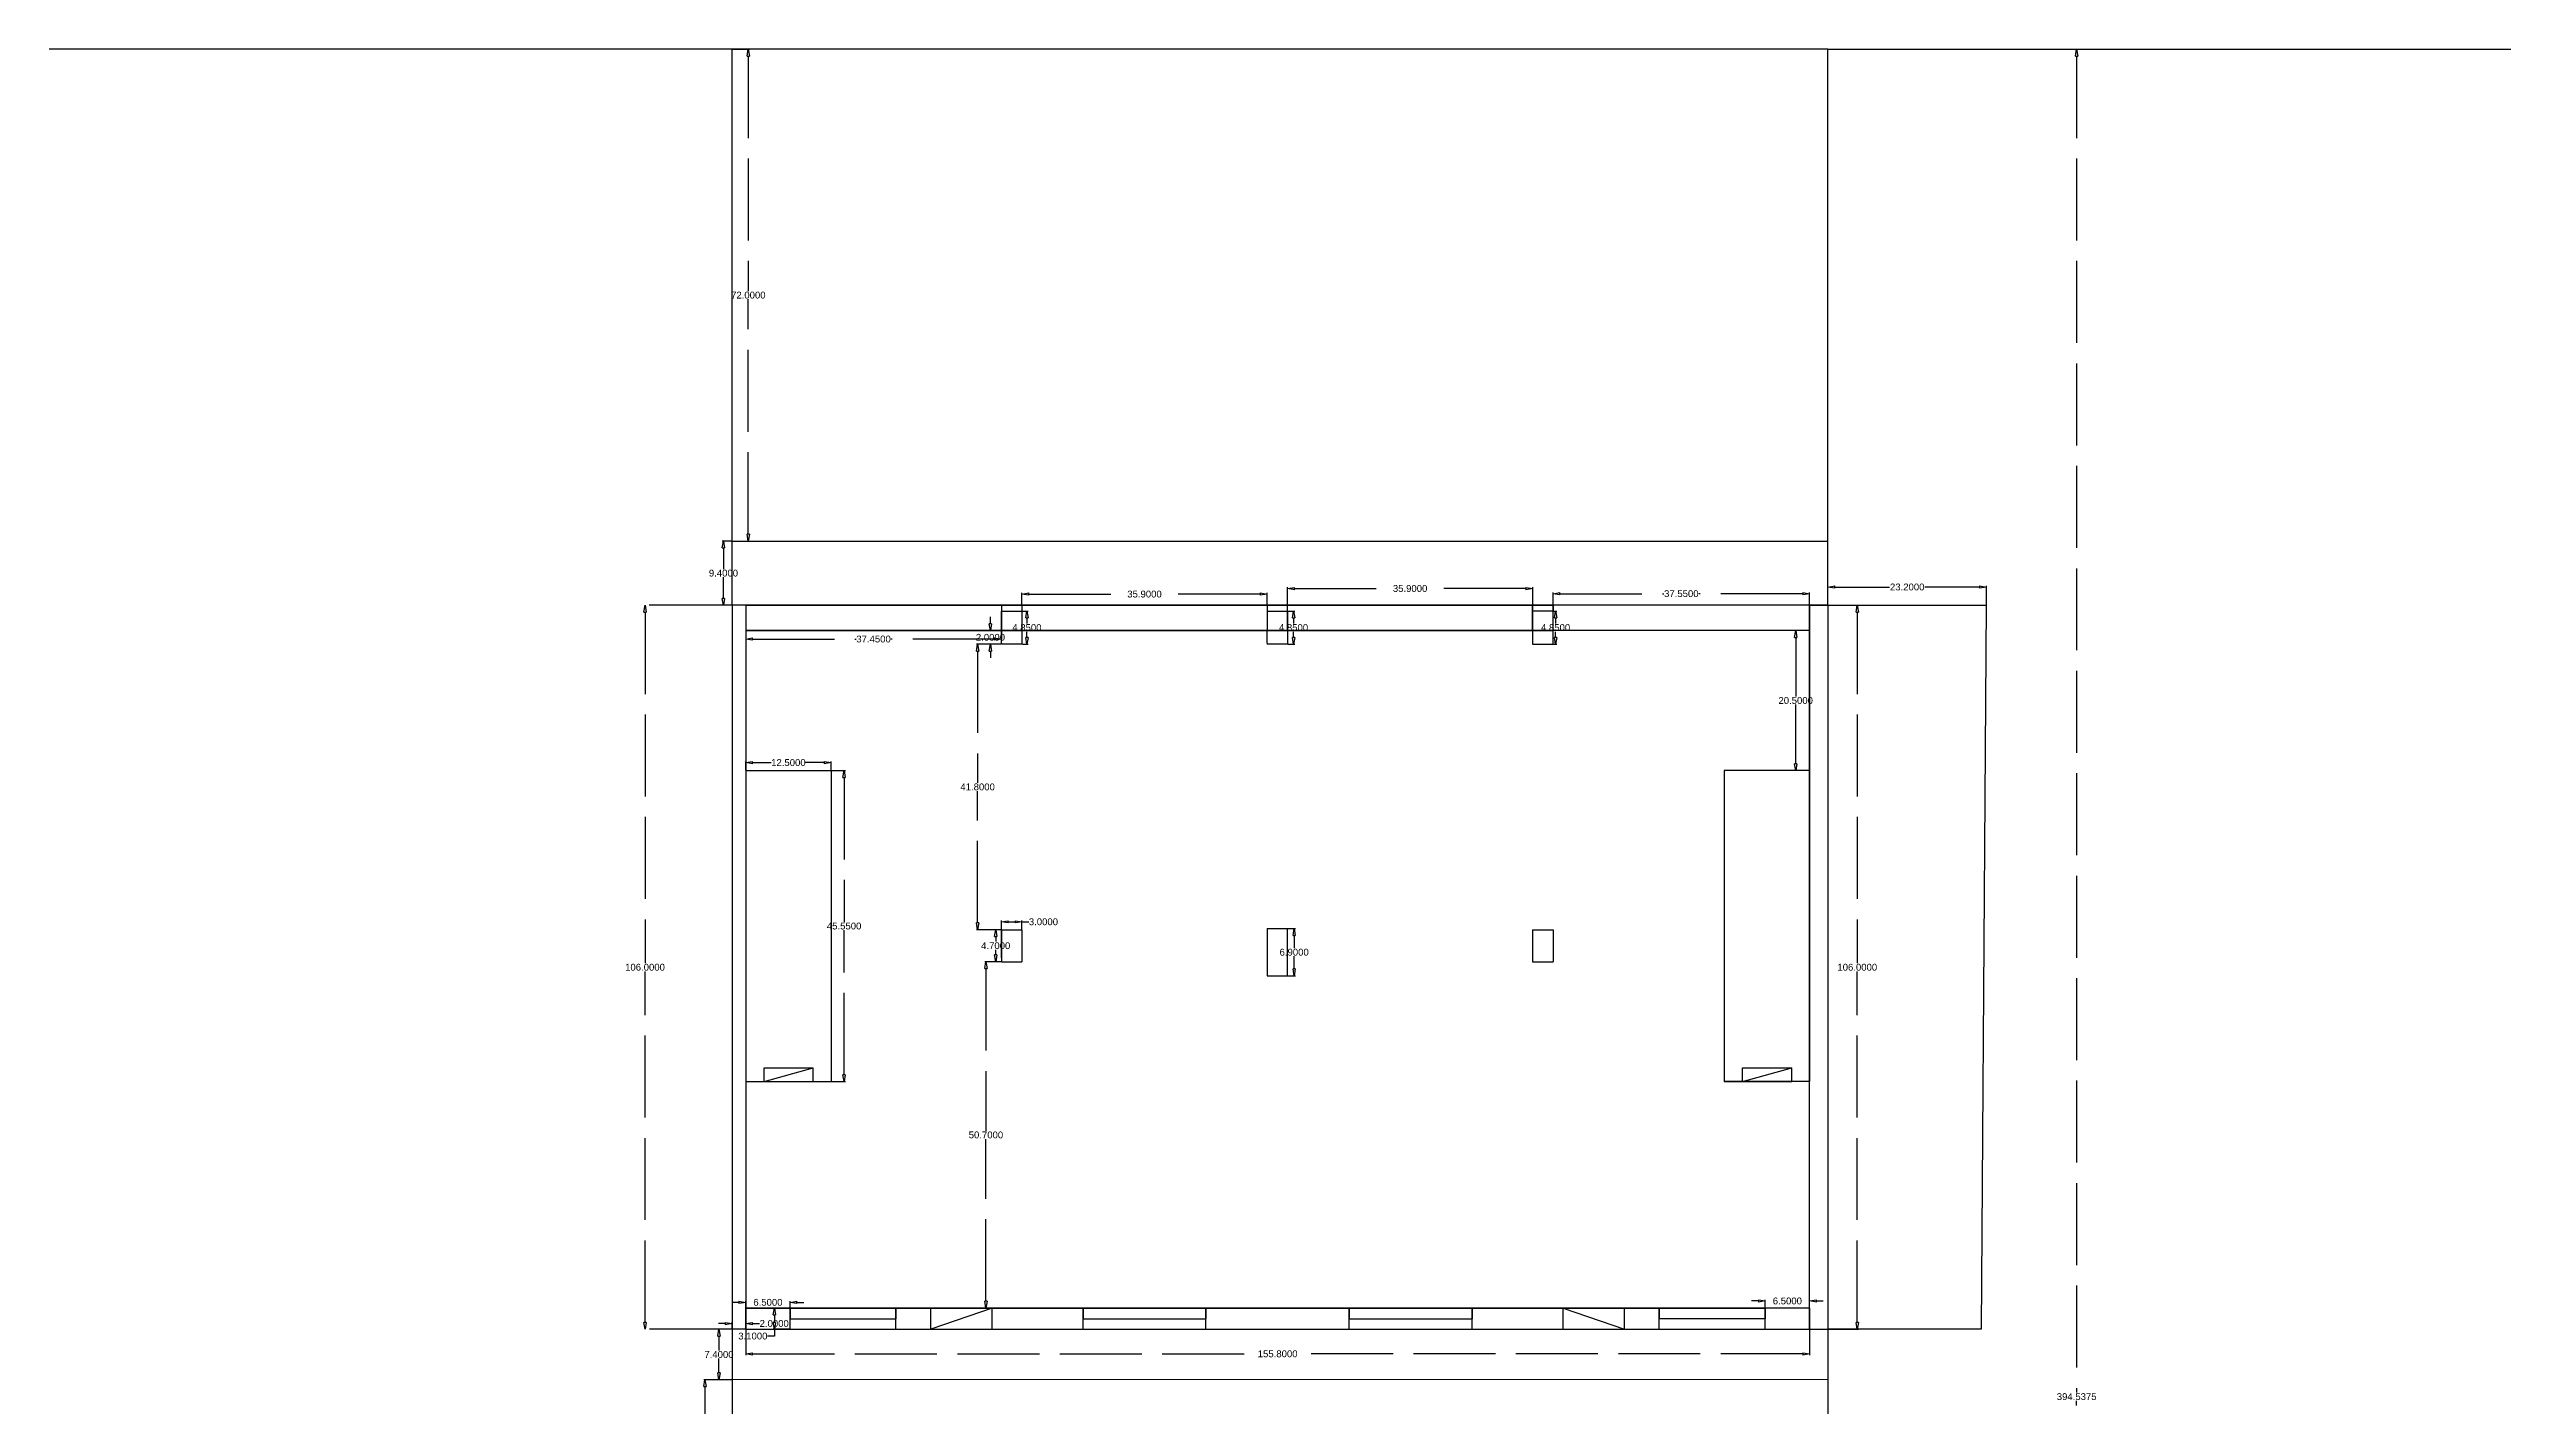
# Model space of a CAD drawing. Header units: inches. Extents: x -92 to 634, y 115 to 566.
# Drawn here: x 274 to 634.5, y 367.2 to 566 of the extents above; entities that cross this region are included whole.
import ezdxf

# ---------------------------------------------------------------- set-up
doc = ezdxf.new("R2010")
doc.units = ezdxf.units.IN
doc.header["$MEASUREMENT"] = 0
doc.linetypes.add('ACAD_ISO02W100', pattern=[15, 12, -3])
doc.linetypes.add('ACAD_ISO10W100', pattern=[18, 12, -3, 0, -3])
doc.styles.get("Standard").update_dxf_attribs({"font": 'Arial.ttf'})
doc.dimstyles.get("Standard").update_dxf_attribs({"dimtxt": 1, "dimasz": 1, "dimexe": 0.18, "dimexo": 0.0625, "dimgap": 0.09, "dimtad": 0, "dimtih": 1, "dimtoh": 1, "dimdec": 4, "dimzin": 0, "dimdsep": 46, "dimtxsty": 'Standard', "dimblk": 'CLOSEDBLANK', "dimblk1": 'CLOSEDBLANK', "dimblk2": 'CLOSEDBLANK', "dimcen": 0, "dimclrd": 4, "dimclre": 2, "dimadec": 0, "dimazin": 0, "dimtfac": 1, "dimtdec": 4, "dimtofl": 0, "dimtmove": 0, "dimatfit": 3, "dimldrblk": 'CLOSEDBLANK', "dimfxl": 1, "dimtolj": 1, "dimtzin": 0, "dimlwd": -3, "dimlwe": -3, "dimarcsym": 0})

# ---------------------------------------------------------------- blocks, each defined once
blk = doc.blocks.new('_ClosedBlank')
at = {"color": 0, "linetype": 'ByBlock', "lineweight": -2}
for p, q in [((-1, 0.17), (0, 0)), ((-1, 0.17), (-1, -0.17)), ((0, 0), (-1, -0.17))]:
    blk.add_line(p, q, dxfattribs=at)
blk = doc.blocks.new('*D141')
at = {"color": 2, "linetype": 'ACAD_ISO10W100', "lineweight": -3, "transparency": 16777216}
for p, q in [((375.98, 480.81), (375.98, 479.44)), ((413.43, 480.81), (413.43, 479.44))]:
    blk.add_line(p, q, dxfattribs=at)
at = {"color": 4, "linetype": 'ACAD_ISO02W100', "lineweight": -3, "transparency": 16777216}
for p, q in [((376.98, 479.62), (392.16, 479.62)), ((412.43, 479.62), (397.25, 479.62))]:
    blk.add_line(p, q, dxfattribs=at)
at = {"layer": 'Defpoints', "color": 0, "transparency": 16777216}
for p in [(375.98, 480.87), (413.43, 480.87), (413.43, 479.62)]:
    blk.add_point(p, dxfattribs=at)
at = {"color": 4, "lineweight": -3, "transparency": 16777216, "rotation": 180}
blk.add_blockref('_ClosedBlank', (375.98, 479.62), dxfattribs=at)
at = {"color": 4, "lineweight": -3, "transparency": 16777216}
blk.add_blockref('_ClosedBlank', (413.43, 479.62), dxfattribs=at)
at = {"color": 0, "transparency": 16777216, "insert": (394.7, 479.62), "char_height": 1, "attachment_point": 5}
blk.add_mtext('\\A1;37.4500', dxfattribs=at)
blk = doc.blocks.new('*D142')
at = {"color": 2, "linetype": 'ACAD_ISO10W100', "lineweight": -3, "transparency": 16777216}
for p, q in [((416.43, 484.63), (416.43, 486.38)), ((452.33, 484.63), (452.33, 486.38))]:
    blk.add_line(p, q, dxfattribs=at)
at = {"color": 4, "linetype": 'ACAD_ISO02W100', "lineweight": -3, "transparency": 16777216}
for p, q in [((417.43, 486.2), (431.83, 486.2)), ((451.33, 486.2), (436.92, 486.2))]:
    blk.add_line(p, q, dxfattribs=at)
at = {"layer": 'Defpoints', "color": 0, "transparency": 16777216}
for p in [(416.43, 484.57), (452.33, 486.2), (452.33, 484.57)]:
    blk.add_point(p, dxfattribs=at)
at = {"color": 4, "lineweight": -3, "transparency": 16777216, "rotation": 180}
blk.add_blockref('_ClosedBlank', (416.43, 486.2), dxfattribs=at)
at = {"color": 4, "lineweight": -3, "transparency": 16777216}
blk.add_blockref('_ClosedBlank', (452.33, 486.2), dxfattribs=at)
at = {"color": 0, "transparency": 16777216, "insert": (434.38, 486.2), "char_height": 1, "attachment_point": 5}
blk.add_mtext('\\A1;35.9000', dxfattribs=at)
blk = doc.blocks.new('*D143')
at = {"color": 2, "linetype": 'ACAD_ISO10W100', "lineweight": -3, "transparency": 16777216}
for p, q in [((455.33, 484.63), (455.33, 487.2)), ((491.23, 484.63), (491.23, 487.2))]:
    blk.add_line(p, q, dxfattribs=at)
at = {"color": 4, "linetype": 'ACAD_ISO02W100', "lineweight": -3, "transparency": 16777216}
for p, q in [((456.33, 487.02), (470.73, 487.02)), ((490.23, 487.02), (475.82, 487.02))]:
    blk.add_line(p, q, dxfattribs=at)
at = {"layer": 'Defpoints', "color": 0, "transparency": 16777216}
for p in [(491.23, 487.02), (455.33, 484.57), (491.23, 484.57)]:
    blk.add_point(p, dxfattribs=at)
at = {"color": 4, "lineweight": -3, "transparency": 16777216, "rotation": 180}
blk.add_blockref('_ClosedBlank', (455.33, 487.02), dxfattribs=at)
at = {"color": 4, "lineweight": -3, "transparency": 16777216}
blk.add_blockref('_ClosedBlank', (491.23, 487.02), dxfattribs=at)
at = {"color": 0, "transparency": 16777216, "insert": (473.28, 487.02), "char_height": 1, "attachment_point": 5}
blk.add_mtext('\\A1;35.9000', dxfattribs=at)
blk = doc.blocks.new('*D144')
at = {"color": 2, "linetype": 'ACAD_ISO10W100', "lineweight": -3, "transparency": 16777216}
for p, q in [((494.23, 484.63), (494.23, 486.44)), ((531.78, 484.63), (531.78, 486.44))]:
    blk.add_line(p, q, dxfattribs=at)
at = {"color": 4, "linetype": 'ACAD_ISO02W100', "lineweight": -3, "transparency": 16777216}
for p, q in [((495.23, 486.26), (510.46, 486.26)), ((530.78, 486.26), (515.55, 486.26))]:
    blk.add_line(p, q, dxfattribs=at)
at = {"layer": 'Defpoints', "color": 0, "transparency": 16777216}
for p in [(494.23, 484.57), (531.78, 486.26), (531.78, 484.57)]:
    blk.add_point(p, dxfattribs=at)
at = {"color": 4, "lineweight": -3, "transparency": 16777216, "rotation": 180}
blk.add_blockref('_ClosedBlank', (494.23, 486.26), dxfattribs=at)
at = {"color": 4, "lineweight": -3, "transparency": 16777216}
blk.add_blockref('_ClosedBlank', (531.78, 486.26), dxfattribs=at)
at = {"color": 0, "transparency": 16777216, "insert": (513, 486.26), "char_height": 1, "attachment_point": 5}
blk.add_mtext('\\A1;37.5500', dxfattribs=at)
blk = doc.blocks.new('*D145')
at = {"color": 2, "linetype": 'ACAD_ISO10W100', "lineweight": -3, "transparency": 16777216}
for p, q in [((413.36, 480.87), (411.64, 480.87)), ((413.36, 478.87), (411.64, 478.87))]:
    blk.add_line(p, q, dxfattribs=at)
at = {"color": 4, "linetype": 'ACAD_ISO02W100', "lineweight": -3, "transparency": 16777216}
for p, q in [((411.82, 481.87), (411.82, 482.87)), ((411.82, 477.87), (411.82, 476.87))]:
    blk.add_line(p, q, dxfattribs=at)
at = {"layer": 'Defpoints', "color": 0, "transparency": 16777216}
for p in [(411.82, 480.87), (413.43, 480.87), (413.43, 478.87)]:
    blk.add_point(p, dxfattribs=at)
at = {"color": 4, "lineweight": -3, "transparency": 16777216}
for p, rotation in [((411.82, 480.87), 270), ((411.82, 478.87), 90)]:
    blk.add_blockref('_ClosedBlank', p, dxfattribs=dict(at, rotation=rotation))
at = {"color": 0, "transparency": 16777216, "insert": (411.82, 479.87), "char_height": 1, "attachment_point": 5}
blk.add_mtext('\\A1;2.0000', dxfattribs=at)
blk = doc.blocks.new('*D146')
at = {"color": 2, "linetype": 'ACAD_ISO10W100', "lineweight": -3, "transparency": 16777216}
for p, q in [((413.36, 478.87), (409.76, 478.87)), ((413.36, 437.07), (409.76, 437.07))]:
    blk.add_line(p, q, dxfattribs=at)
at = {"color": 4, "linetype": 'ACAD_ISO02W100', "lineweight": -3, "transparency": 16777216}
for p, q in [((409.94, 477.87), (409.94, 458.57)), ((409.94, 438.07), (409.94, 457.37))]:
    blk.add_line(p, q, dxfattribs=at)
at = {"layer": 'Defpoints', "color": 0, "transparency": 16777216}
for p in [(413.43, 478.87), (409.94, 437.07), (413.43, 437.07)]:
    blk.add_point(p, dxfattribs=at)
at = {"color": 4, "lineweight": -3, "transparency": 16777216}
for p, rotation in [((409.94, 478.87), 90), ((409.94, 437.07), 270)]:
    blk.add_blockref('_ClosedBlank', p, dxfattribs=dict(at, rotation=rotation))
at = {"color": 0, "transparency": 16777216, "insert": (409.94, 457.97), "char_height": 1, "attachment_point": 5}
blk.add_mtext('\\A1;41.8000', dxfattribs=at)
blk = doc.blocks.new('*D147')
at = {"color": 2, "linetype": 'ACAD_ISO10W100', "lineweight": -3, "transparency": 16777216}
for p, q in [((413.36, 432.37), (410.98, 432.37)), ((413.36, 381.67), (410.98, 381.67))]:
    blk.add_line(p, q, dxfattribs=at)
at = {"color": 4, "linetype": 'ACAD_ISO02W100', "lineweight": -3, "transparency": 16777216}
for p, q in [((411.16, 431.37), (411.16, 407.62)), ((411.16, 382.67), (411.16, 406.42))]:
    blk.add_line(p, q, dxfattribs=at)
at = {"layer": 'Defpoints', "color": 0, "transparency": 16777216}
for p in [(413.43, 432.37), (411.16, 381.67), (413.43, 381.67)]:
    blk.add_point(p, dxfattribs=at)
at = {"color": 4, "lineweight": -3, "transparency": 16777216}
for p, rotation in [((411.16, 432.37), 90), ((411.16, 381.67), 270)]:
    blk.add_blockref('_ClosedBlank', p, dxfattribs=dict(at, rotation=rotation))
at = {"color": 0, "transparency": 16777216, "insert": (411.16, 407.02), "char_height": 1, "attachment_point": 5}
blk.add_mtext('\\A1;50.7000', dxfattribs=at)
blk = doc.blocks.new('*D148')
at = {"color": 2, "linetype": 'ACAD_ISO10W100', "lineweight": -3, "transparency": 16777216}
for p, q in [((416.49, 483.72), (417.34, 483.72)), ((416.49, 478.87), (417.34, 478.87))]:
    blk.add_line(p, q, dxfattribs=at)
at = {"color": 4, "linetype": 'ACAD_ISO02W100', "lineweight": -3, "transparency": 16777216}
for p, q in [((417.16, 482.72), (417.16, 481.89)), ((417.16, 479.87), (417.16, 480.7))]:
    blk.add_line(p, q, dxfattribs=at)
at = {"layer": 'Defpoints', "color": 0, "transparency": 16777216}
for p in [(416.43, 483.72), (416.43, 478.87), (417.16, 478.87)]:
    blk.add_point(p, dxfattribs=at)
at = {"color": 4, "lineweight": -3, "transparency": 16777216}
for p, rotation in [((417.16, 483.72), 90), ((417.16, 478.87), 270)]:
    blk.add_blockref('_ClosedBlank', p, dxfattribs=dict(at, rotation=rotation))
at = {"color": 0, "transparency": 16777216, "insert": (417.16, 481.3), "char_height": 1, "attachment_point": 5}
blk.add_mtext('\\A1;4.8500', dxfattribs=at)
blk = doc.blocks.new('*D149')
at = {"color": 2, "linetype": 'ACAD_ISO10W100', "lineweight": -3, "transparency": 16777216}
for p, q in [((413.43, 437.13), (413.43, 438.4)), ((416.43, 437.13), (416.43, 438.4))]:
    blk.add_line(p, q, dxfattribs=at)
at = {"color": 4, "linetype": 'ACAD_ISO02W100', "lineweight": -3, "transparency": 16777216}
for p, q in [((414.43, 438.22), (415.43, 438.22)), ((416.43, 438.22), (417.43, 438.22))]:
    blk.add_line(p, q, dxfattribs=at)
at = {"layer": 'Defpoints', "color": 0, "transparency": 16777216}
for p in [(413.43, 437.07), (416.43, 438.22), (416.43, 437.07)]:
    blk.add_point(p, dxfattribs=at)
at = {"color": 4, "lineweight": -3, "transparency": 16777216, "rotation": 180}
blk.add_blockref('_ClosedBlank', (413.43, 438.22), dxfattribs=at)
at = {"color": 4, "lineweight": -3, "transparency": 16777216}
blk.add_blockref('_ClosedBlank', (416.43, 438.22), dxfattribs=at)
at = {"color": 0, "transparency": 16777216, "insert": (419.58, 438.22), "char_height": 1, "attachment_point": 5}
blk.add_mtext('\\A1;3.0000', dxfattribs=at)
blk = doc.blocks.new('*D150')
at = {"color": 2, "linetype": 'ACAD_ISO10W100', "lineweight": -3, "transparency": 16777216}
for p, q in [((455.39, 437.22), (456.48, 437.22)), ((455.39, 430.32), (456.48, 430.32))]:
    blk.add_line(p, q, dxfattribs=at)
at = {"color": 4, "linetype": 'ACAD_ISO02W100', "lineweight": -3, "transparency": 16777216}
for p, q in [((456.3, 436.22), (456.3, 434.37)), ((456.3, 431.32), (456.3, 433.17))]:
    blk.add_line(p, q, dxfattribs=at)
at = {"layer": 'Defpoints', "color": 0, "transparency": 16777216}
for p in [(455.33, 437.22), (455.33, 430.32), (456.3, 430.32)]:
    blk.add_point(p, dxfattribs=at)
at = {"color": 4, "lineweight": -3, "transparency": 16777216}
for p, rotation in [((456.3, 437.22), 90), ((456.3, 430.32), 270)]:
    blk.add_blockref('_ClosedBlank', p, dxfattribs=dict(at, rotation=rotation))
at = {"color": 0, "transparency": 16777216, "insert": (456.3, 433.77), "char_height": 1, "attachment_point": 5}
blk.add_mtext('\\A1;6.9000', dxfattribs=at)
blk = doc.blocks.new('*D151')
at = {"color": 2, "linetype": 'ACAD_ISO10W100', "lineweight": -3, "transparency": 16777216}
for p, q in [((455.39, 483.72), (456.39, 483.72)), ((455.39, 478.87), (456.39, 478.87))]:
    blk.add_line(p, q, dxfattribs=at)
at = {"color": 4, "linetype": 'ACAD_ISO02W100', "lineweight": -3, "transparency": 16777216}
for p, q in [((456.21, 482.72), (456.21, 481.89)), ((456.21, 479.87), (456.21, 480.7))]:
    blk.add_line(p, q, dxfattribs=at)
at = {"layer": 'Defpoints', "color": 0, "transparency": 16777216}
for p in [(455.33, 483.72), (455.33, 478.87), (456.21, 478.87)]:
    blk.add_point(p, dxfattribs=at)
at = {"color": 4, "lineweight": -3, "transparency": 16777216}
for p, rotation in [((456.21, 483.72), 90), ((456.21, 478.87), 270)]:
    blk.add_blockref('_ClosedBlank', p, dxfattribs=dict(at, rotation=rotation))
at = {"color": 0, "transparency": 16777216, "insert": (456.21, 481.3), "char_height": 1, "attachment_point": 5}
blk.add_mtext('\\A1;4.8500', dxfattribs=at)
blk = doc.blocks.new('*D152')
at = {"color": 2, "linetype": 'ACAD_ISO10W100', "lineweight": -3, "transparency": 16777216}
for p, q in [((494.29, 483.72), (494.77, 483.72)), ((494.29, 478.87), (494.77, 478.87))]:
    blk.add_line(p, q, dxfattribs=at)
at = {"color": 4, "linetype": 'ACAD_ISO02W100', "lineweight": -3, "transparency": 16777216}
for p, q in [((494.59, 482.72), (494.59, 481.89)), ((494.59, 479.87), (494.59, 480.7))]:
    blk.add_line(p, q, dxfattribs=at)
at = {"layer": 'Defpoints', "color": 0, "transparency": 16777216}
for p in [(494.23, 483.72), (494.23, 478.87), (494.59, 478.87)]:
    blk.add_point(p, dxfattribs=at)
at = {"color": 4, "lineweight": -3, "transparency": 16777216}
for p, rotation in [((494.59, 483.72), 90), ((494.59, 478.87), 270)]:
    blk.add_blockref('_ClosedBlank', p, dxfattribs=dict(at, rotation=rotation))
at = {"color": 0, "transparency": 16777216, "insert": (494.59, 481.3), "char_height": 1, "attachment_point": 5}
blk.add_mtext('\\A1;4.8500', dxfattribs=at)
blk = doc.blocks.new('*D153')
at = {"color": 2, "linetype": 'ACAD_ISO10W100', "lineweight": -3, "transparency": 16777216}
for p, q in [((413.36, 437.07), (412.41, 437.07)), ((413.36, 432.37), (412.41, 432.37))]:
    blk.add_line(p, q, dxfattribs=at)
at = {"color": 4, "linetype": 'ACAD_ISO02W100', "lineweight": -3, "transparency": 16777216}
for p, q in [((412.59, 436.07), (412.59, 435.32)), ((412.59, 433.37), (412.59, 434.12))]:
    blk.add_line(p, q, dxfattribs=at)
at = {"layer": 'Defpoints', "color": 0, "transparency": 16777216}
for p in [(413.43, 437.07), (412.59, 432.37), (413.43, 432.37)]:
    blk.add_point(p, dxfattribs=at)
at = {"color": 4, "lineweight": -3, "transparency": 16777216}
for p, rotation in [((412.59, 437.07), 90), ((412.59, 432.37), 270)]:
    blk.add_blockref('_ClosedBlank', p, dxfattribs=dict(at, rotation=rotation))
at = {"color": 0, "transparency": 16777216, "insert": (412.59, 434.72), "char_height": 1, "attachment_point": 5}
blk.add_mtext('\\A1;4.7000', dxfattribs=at)
blk = doc.blocks.new('*D154')
at = {"color": 2, "linetype": 'ACAD_ISO10W100', "lineweight": -3, "transparency": 16777216}
for p, q in [((531.84, 484.57), (538.95, 484.57)), ((531.84, 378.57), (538.95, 378.57))]:
    blk.add_line(p, q, dxfattribs=at)
at = {"color": 4, "linetype": 'ACAD_ISO02W100', "lineweight": -3, "transparency": 16777216}
for p, q in [((538.77, 483.57), (538.77, 432.17)), ((538.77, 379.57), (538.77, 430.97))]:
    blk.add_line(p, q, dxfattribs=at)
at = {"layer": 'Defpoints', "color": 0, "transparency": 16777216}
for p in [(531.78, 484.57), (531.78, 378.57), (538.77, 378.57)]:
    blk.add_point(p, dxfattribs=at)
at = {"color": 4, "lineweight": -3, "transparency": 16777216}
for p, rotation in [((538.77, 484.57), 90), ((538.77, 378.57), 270)]:
    blk.add_blockref('_ClosedBlank', p, dxfattribs=dict(at, rotation=rotation))
at = {"color": 0, "transparency": 16777216, "insert": (538.77, 431.57), "char_height": 1, "attachment_point": 5}
blk.add_mtext('\\A1;106.0000', dxfattribs=at)
blk = doc.blocks.new('*D155')
at = {"color": 2, "linetype": 'ACAD_ISO10W100', "lineweight": -3, "transparency": 16777216}
for p, q in [((375.98, 460.43), (375.98, 461.71)), ((388.48, 460.43), (388.48, 461.71))]:
    blk.add_line(p, q, dxfattribs=at)
at = {"color": 4, "linetype": 'ACAD_ISO02W100', "lineweight": -3, "transparency": 16777216}
for p, q in [((376.98, 461.53), (379.72, 461.53)), ((387.48, 461.53), (384.73, 461.53))]:
    blk.add_line(p, q, dxfattribs=at)
at = {"layer": 'Defpoints', "color": 0, "transparency": 16777216}
for p in [(388.48, 461.53), (375.98, 460.37), (388.48, 460.37)]:
    blk.add_point(p, dxfattribs=at)
at = {"color": 4, "lineweight": -3, "transparency": 16777216, "rotation": 180}
blk.add_blockref('_ClosedBlank', (375.98, 461.53), dxfattribs=at)
at = {"color": 4, "lineweight": -3, "transparency": 16777216}
blk.add_blockref('_ClosedBlank', (388.48, 461.53), dxfattribs=at)
at = {"color": 0, "transparency": 16777216, "insert": (382.23, 461.53), "char_height": 1, "attachment_point": 5}
blk.add_mtext('\\A1;12.5000', dxfattribs=at)
blk = doc.blocks.new('*D156')
at = {"color": 2, "linetype": 'ACAD_ISO10W100', "lineweight": -3, "transparency": 16777216}
for p, q in [((388.54, 460.37), (390.57, 460.37)), ((388.54, 414.82), (390.57, 414.82))]:
    blk.add_line(p, q, dxfattribs=at)
at = {"color": 4, "linetype": 'ACAD_ISO02W100', "lineweight": -3, "transparency": 16777216}
for p, q in [((390.39, 459.37), (390.39, 438.19)), ((390.39, 415.82), (390.39, 437))]:
    blk.add_line(p, q, dxfattribs=at)
at = {"layer": 'Defpoints', "color": 0, "transparency": 16777216}
for p in [(388.48, 460.37), (390.39, 460.37), (388.48, 414.82)]:
    blk.add_point(p, dxfattribs=at)
at = {"color": 4, "lineweight": -3, "transparency": 16777216}
for p, rotation in [((390.39, 460.37), 90), ((390.39, 414.82), 270)]:
    blk.add_blockref('_ClosedBlank', p, dxfattribs=dict(at, rotation=rotation))
at = {"color": 0, "transparency": 16777216, "insert": (390.39, 437.6), "char_height": 1, "attachment_point": 5}
blk.add_mtext('\\A1;45.5500', dxfattribs=at)
blk = doc.blocks.new('*D157')
at = {"color": 2, "linetype": 'ACAD_ISO10W100', "lineweight": -3, "transparency": 16777216}
for p, q in [((382.41, 381.67), (380, 381.67)), ((382.41, 378.57), (380, 378.57))]:
    blk.add_line(p, q, dxfattribs=at)
at = {"color": 4, "linetype": 'ACAD_ISO02W100', "lineweight": -3, "transparency": 16777216}
for p, q in [((380.18, 380.67), (380.18, 379.57)), ((380.18, 378.57), (380.18, 377.57)), ((380.18, 377.57), (379.18, 377.57))]:
    blk.add_line(p, q, dxfattribs=at)
at = {"layer": 'Defpoints', "color": 0, "transparency": 16777216}
for p in [(380.18, 378.57), (382.48, 381.67), (382.48, 378.57)]:
    blk.add_point(p, dxfattribs=at)
at = {"color": 4, "lineweight": -3, "transparency": 16777216}
for p, rotation in [((380.18, 381.67), 90), ((380.18, 378.57), 270)]:
    blk.add_blockref('_ClosedBlank', p, dxfattribs=dict(at, rotation=rotation))
at = {"color": 0, "transparency": 16777216, "insert": (377.02, 377.57), "char_height": 1, "attachment_point": 5}
blk.add_mtext('\\A1;3.1000', dxfattribs=at)
blk = doc.blocks.new('*D158')
at = {"color": 4, "linetype": 'ACAD_ISO02W100', "lineweight": -3, "transparency": 16777216}
for p, q in [((374.98, 382.51), (373.98, 382.51)), ((383.48, 382.51), (384.48, 382.51))]:
    blk.add_line(p, q, dxfattribs=at)
at = {"color": 2, "linetype": 'ACAD_ISO10W100', "lineweight": -3, "transparency": 16777216}
for p, q in [((375.98, 381.73), (375.98, 382.69)), ((382.48, 381.73), (382.48, 382.69))]:
    blk.add_line(p, q, dxfattribs=at)
at = {"layer": 'Defpoints', "color": 0, "transparency": 16777216}
for p in [(382.48, 382.51), (375.98, 381.67), (382.48, 381.67)]:
    blk.add_point(p, dxfattribs=at)
at = {"color": 4, "lineweight": -3, "transparency": 16777216}
blk.add_blockref('_ClosedBlank', (375.98, 382.51), dxfattribs=at)
at = {"color": 4, "lineweight": -3, "transparency": 16777216, "rotation": 180}
blk.add_blockref('_ClosedBlank', (382.48, 382.51), dxfattribs=at)
at = {"color": 0, "transparency": 16777216, "insert": (379.23, 382.51), "char_height": 1, "attachment_point": 5}
blk.add_mtext('\\A1;6.5000', dxfattribs=at)
blk = doc.blocks.new('*D159')
at = {"color": 4, "linetype": 'ACAD_ISO02W100', "lineweight": -3, "transparency": 16777216}
for p, q in [((524.28, 382.71), (523.28, 382.71)), ((532.78, 382.71), (533.78, 382.71))]:
    blk.add_line(p, q, dxfattribs=at)
at = {"color": 2, "linetype": 'ACAD_ISO10W100', "lineweight": -3, "transparency": 16777216}
for p, q in [((525.28, 381.73), (525.28, 382.89)), ((531.78, 381.73), (531.78, 382.89))]:
    blk.add_line(p, q, dxfattribs=at)
at = {"layer": 'Defpoints', "color": 0, "transparency": 16777216}
for p in [(531.78, 382.71), (525.28, 381.67), (531.78, 381.67)]:
    blk.add_point(p, dxfattribs=at)
at = {"color": 4, "lineweight": -3, "transparency": 16777216}
blk.add_blockref('_ClosedBlank', (525.28, 382.71), dxfattribs=at)
at = {"color": 4, "lineweight": -3, "transparency": 16777216, "rotation": 180}
blk.add_blockref('_ClosedBlank', (531.78, 382.71), dxfattribs=at)
at = {"color": 0, "transparency": 16777216, "insert": (528.53, 382.71), "char_height": 1, "attachment_point": 5}
blk.add_mtext('\\A1;6.5000', dxfattribs=at)
blk = doc.blocks.new('*D160')
at = {"color": 2, "linetype": 'ACAD_ISO10W100', "lineweight": -3, "transparency": 16777216}
for p, q in [((534.48, 484.63), (534.48, 487.42)), ((557.68, 484.63), (557.68, 487.42))]:
    blk.add_line(p, q, dxfattribs=at)
at = {"color": 4, "linetype": 'ACAD_ISO02W100', "lineweight": -3, "transparency": 16777216}
for p, q in [((535.48, 487.24), (543.51, 487.24)), ((556.68, 487.24), (548.64, 487.24))]:
    blk.add_line(p, q, dxfattribs=at)
at = {"layer": 'Defpoints', "color": 0, "transparency": 16777216}
for p in [(557.68, 487.24), (534.48, 484.57), (557.68, 484.57)]:
    blk.add_point(p, dxfattribs=at)
at = {"color": 4, "lineweight": -3, "transparency": 16777216, "rotation": 180}
blk.add_blockref('_ClosedBlank', (534.48, 487.24), dxfattribs=at)
at = {"color": 4, "lineweight": -3, "transparency": 16777216}
blk.add_blockref('_ClosedBlank', (557.68, 487.24), dxfattribs=at)
at = {"color": 0, "transparency": 16777216, "insert": (546.08, 487.24), "char_height": 1, "attachment_point": 5}
blk.add_mtext('\\A1;23.2000', dxfattribs=at)
blk = doc.blocks.new('*D161')
at = {"color": 2, "linetype": 'ACAD_ISO10W100', "lineweight": -3, "transparency": 16777216}
for p, q in [((531.71, 480.87), (529.57, 480.87)), ((531.71, 460.37), (529.57, 460.37))]:
    blk.add_line(p, q, dxfattribs=at)
at = {"color": 4, "linetype": 'ACAD_ISO02W100', "lineweight": -3, "transparency": 16777216}
for p, q in [((529.75, 479.87), (529.75, 471.22)), ((529.75, 461.37), (529.75, 470.02))]:
    blk.add_line(p, q, dxfattribs=at)
at = {"layer": 'Defpoints', "color": 0, "transparency": 16777216}
for p in [(531.78, 480.87), (529.75, 460.37), (531.78, 460.37)]:
    blk.add_point(p, dxfattribs=at)
at = {"color": 4, "lineweight": -3, "transparency": 16777216}
for p, rotation in [((529.75, 480.87), 90), ((529.75, 460.37), 270)]:
    blk.add_blockref('_ClosedBlank', p, dxfattribs=dict(at, rotation=rotation))
at = {"color": 0, "transparency": 16777216, "insert": (529.75, 470.62), "char_height": 1, "attachment_point": 5}
blk.add_mtext('\\A1;20.5000', dxfattribs=at)
blk = doc.blocks.new('*D162')
at = {"color": 2, "linetype": 'ACAD_ISO10W100', "lineweight": -3, "transparency": 16777216}
for p, q in [((374.04, 565.97), (376.54, 565.97)), ((374.04, 493.97), (376.54, 493.97))]:
    blk.add_line(p, q, dxfattribs=at)
at = {"color": 4, "linetype": 'ACAD_ISO02W100', "lineweight": -3, "transparency": 16777216}
for p, q in [((376.36, 564.97), (376.36, 530.57)), ((376.36, 494.97), (376.36, 529.37))]:
    blk.add_line(p, q, dxfattribs=at)
at = {"layer": 'Defpoints', "color": 0, "transparency": 16777216}
for p in [(373.98, 565.97), (373.98, 493.97), (376.36, 493.97)]:
    blk.add_point(p, dxfattribs=at)
at = {"color": 4, "lineweight": -3, "transparency": 16777216}
for p, rotation in [((376.36, 565.97), 90), ((376.36, 493.97), 270)]:
    blk.add_blockref('_ClosedBlank', p, dxfattribs=dict(at, rotation=rotation))
at = {"color": 0, "transparency": 16777216, "insert": (376.36, 529.97), "char_height": 1, "attachment_point": 5}
blk.add_mtext('\\A1;72.0000', dxfattribs=at)
blk = doc.blocks.new('*D163')
at = {"color": 2, "linetype": 'ACAD_ISO10W100', "lineweight": -3, "transparency": 16777216}
for p, q in [((373.91, 493.97), (372.54, 493.97)), ((373.91, 484.57), (372.54, 484.57))]:
    blk.add_line(p, q, dxfattribs=at)
at = {"color": 4, "linetype": 'ACAD_ISO02W100', "lineweight": -3, "transparency": 16777216}
for p, q in [((372.72, 492.97), (372.72, 489.87)), ((372.72, 485.57), (372.72, 488.67))]:
    blk.add_line(p, q, dxfattribs=at)
at = {"layer": 'Defpoints', "color": 0, "transparency": 16777216}
for p in [(373.98, 493.97), (372.72, 484.57), (373.98, 484.57)]:
    blk.add_point(p, dxfattribs=at)
at = {"color": 4, "lineweight": -3, "transparency": 16777216}
for p, rotation in [((372.72, 493.97), 90), ((372.72, 484.57), 270)]:
    blk.add_blockref('_ClosedBlank', p, dxfattribs=dict(at, rotation=rotation))
at = {"color": 0, "transparency": 16777216, "insert": (372.72, 489.27), "char_height": 1, "attachment_point": 5}
blk.add_mtext('\\A1;9.4000', dxfattribs=at)
blk = doc.blocks.new('*D164')
at = {"color": 2, "linetype": 'ACAD_ISO10W100', "lineweight": -3, "transparency": 16777216}
for p, q in [((373.85, 484.57), (361.05, 484.57)), ((373.91, 378.57), (361.05, 378.57))]:
    blk.add_line(p, q, dxfattribs=at)
at = {"color": 4, "linetype": 'ACAD_ISO02W100', "lineweight": -3, "transparency": 16777216}
for p, q in [((361.23, 483.57), (361.23, 432.17)), ((361.23, 379.57), (361.23, 430.97))]:
    blk.add_line(p, q, dxfattribs=at)
at = {"layer": 'Defpoints', "color": 0, "transparency": 16777216}
for p in [(373.91, 484.57), (361.23, 378.57), (373.98, 378.57)]:
    blk.add_point(p, dxfattribs=at)
at = {"color": 4, "lineweight": -3, "transparency": 16777216}
for p, rotation in [((361.23, 484.57), 90), ((361.23, 378.57), 270)]:
    blk.add_blockref('_ClosedBlank', p, dxfattribs=dict(at, rotation=rotation))
at = {"color": 0, "transparency": 16777216, "insert": (361.23, 431.57), "char_height": 1, "attachment_point": 5}
blk.add_mtext('\\A1;106.0000', dxfattribs=at)
blk = doc.blocks.new('*D165')
at = {"color": 2, "linetype": 'ACAD_ISO10W100', "lineweight": -3, "transparency": 16777216}
for p, q in [((375.98, 381.61), (375.98, 374.79)), ((531.78, 381.67), (531.78, 374.79))]:
    blk.add_line(p, q, dxfattribs=at)
at = {"color": 4, "linetype": 'ACAD_ISO02W100', "lineweight": -3, "transparency": 16777216}
for p, q in [((376.98, 374.97), (450.98, 374.97)), ((530.78, 374.97), (456.77, 374.97))]:
    blk.add_line(p, q, dxfattribs=at)
at = {"layer": 'Defpoints', "color": 0, "transparency": 16777216}
for p in [(375.98, 381.67), (531.78, 381.73), (531.78, 374.97)]:
    blk.add_point(p, dxfattribs=at)
at = {"color": 4, "lineweight": -3, "transparency": 16777216, "rotation": 180}
blk.add_blockref('_ClosedBlank', (375.98, 374.97), dxfattribs=at)
at = {"color": 4, "lineweight": -3, "transparency": 16777216}
blk.add_blockref('_ClosedBlank', (531.78, 374.97), dxfattribs=at)
at = {"color": 0, "transparency": 16777216, "insert": (453.88, 374.97), "char_height": 1, "attachment_point": 5}
blk.add_mtext('\\A1;155.8000', dxfattribs=at)
blk = doc.blocks.new('*D166')
at = {"color": 2, "linetype": 'ACAD_ISO10W100', "lineweight": -3, "transparency": 16777216}
for p, q in [((373.91, 378.57), (371.88, 378.57)), ((373.91, 371.17), (371.88, 371.17))]:
    blk.add_line(p, q, dxfattribs=at)
at = {"color": 4, "linetype": 'ACAD_ISO02W100', "lineweight": -3, "transparency": 16777216}
for p, q in [((372.06, 377.57), (372.06, 375.47)), ((372.06, 372.17), (372.06, 374.27))]:
    blk.add_line(p, q, dxfattribs=at)
at = {"layer": 'Defpoints', "color": 0, "transparency": 16777216}
for p in [(373.98, 378.57), (372.06, 371.17), (373.98, 371.17)]:
    blk.add_point(p, dxfattribs=at)
at = {"color": 4, "lineweight": -3, "transparency": 16777216}
for p, rotation in [((372.06, 378.57), 90), ((372.06, 371.17), 270)]:
    blk.add_blockref('_ClosedBlank', p, dxfattribs=dict(at, rotation=rotation))
at = {"color": 0, "transparency": 16777216, "insert": (372.06, 374.87), "char_height": 1, "attachment_point": 5}
blk.add_mtext('\\A1;7.4000', dxfattribs=at)
blk = doc.blocks.new('*D167')
at = {"color": 4, "linetype": 'ACAD_ISO02W100', "lineweight": -3, "transparency": 16777216}
for p, q in [((372.98, 379.41), (371.98, 379.41)), ((376.98, 379.41), (377.98, 379.41))]:
    blk.add_line(p, q, dxfattribs=at)
at = {"color": 2, "linetype": 'ACAD_ISO10W100', "lineweight": -3, "transparency": 16777216}
for p, q in [((373.98, 378.63), (373.98, 379.59)), ((375.98, 378.63), (375.98, 379.59))]:
    blk.add_line(p, q, dxfattribs=at)
at = {"layer": 'Defpoints', "color": 0, "transparency": 16777216}
for p in [(373.98, 378.57), (375.98, 379.41), (375.98, 378.57)]:
    blk.add_point(p, dxfattribs=at)
at = {"color": 4, "lineweight": -3, "transparency": 16777216}
blk.add_blockref('_ClosedBlank', (373.98, 379.41), dxfattribs=at)
at = {"color": 4, "lineweight": -3, "transparency": 16777216, "rotation": 180}
blk.add_blockref('_ClosedBlank', (375.98, 379.41), dxfattribs=at)
at = {"color": 0, "transparency": 16777216, "insert": (380.15, 379.41), "char_height": 1, "attachment_point": 5}
blk.add_mtext('\\A1;2.0000', dxfattribs=at)
blk = doc.blocks.new('*D168')
at = {"color": 2, "linetype": 'ACAD_ISO10W100', "lineweight": -3, "transparency": 16777216}
for p, q in [((373.91, 371.17), (369.82, 371.17)), ((373.91, 357.37), (369.82, 357.37))]:
    blk.add_line(p, q, dxfattribs=at)
at = {"color": 4, "linetype": 'ACAD_ISO02W100', "lineweight": -3, "transparency": 16777216}
for p, q in [((370, 370.17), (370, 364.87)), ((370, 358.37), (370, 363.67))]:
    blk.add_line(p, q, dxfattribs=at)
at = {"layer": 'Defpoints', "color": 0, "transparency": 16777216}
for p in [(373.98, 371.17), (370, 357.37), (373.98, 357.37)]:
    blk.add_point(p, dxfattribs=at)
at = {"color": 4, "lineweight": -3, "transparency": 16777216}
for p, rotation in [((370, 371.17), 90), ((370, 357.37), 270)]:
    blk.add_blockref('_ClosedBlank', p, dxfattribs=dict(at, rotation=rotation))
at = {"color": 0, "transparency": 16777216, "insert": (370, 364.27), "char_height": 1, "attachment_point": 5}
blk.add_mtext('\\A1;13.8000', dxfattribs=at)
blk = doc.blocks.new('*D173')
at = {"color": 2, "linetype": 'ACAD_ISO10W100', "lineweight": -3, "transparency": 16777216}
for p, q in [((534.54, 565.97), (571.08, 565.97)), ((534.54, 171.43), (571.08, 171.43))]:
    blk.add_line(p, q, dxfattribs=at)
at = {"color": 4, "linetype": 'ACAD_ISO02W100', "lineweight": -3, "transparency": 16777216}
for p, q in [((570.9, 564.97), (570.9, 369.3)), ((570.9, 172.43), (570.9, 368.11))]:
    blk.add_line(p, q, dxfattribs=at)
at = {"layer": 'Defpoints', "color": 0, "transparency": 16777216}
for p in [(534.48, 565.97), (534.48, 171.43), (570.9, 171.43)]:
    blk.add_point(p, dxfattribs=at)
at = {"color": 4, "lineweight": -3, "transparency": 16777216}
for p, rotation in [((570.9, 565.97), 90), ((570.9, 171.43), 270)]:
    blk.add_blockref('_ClosedBlank', p, dxfattribs=dict(at, rotation=rotation))
at = {"color": 0, "transparency": 16777216, "insert": (570.9, 368.7), "char_height": 1, "attachment_point": 5}
blk.add_mtext('\\A1;394.5375', dxfattribs=at)

msp = doc.modelspace()

# ---------------------------------------------------------------- linework, layer by layer
for p, q in [((373.97569, 565.97159), (273.97569, 565.97159)), ((373.97569, 493.97159), (373.97569, 565.97159)), ((534.47569, 565.97159), (373.97569, 565.97159)), ((534.47569, 493.97159), (534.47569, 565.97159)), ((534.47569, 565.97159), (634.47569, 565.97159)), ((373.97569, 484.57159), (373.97569, 493.97159)), ((373.97569, 493.97159), (534.47569, 493.97159)), ((534.47569, 484.57159), (534.47569, 493.97159)), ((375.97569, 484.57159), (373.97569, 484.57159)), ((373.97569, 484.57159), (373.97569, 378.57159)), ((531.77569, 484.57159), (375.97569, 484.57159)), ((375.97569, 484.57159), (375.97569, 378.57159)), ((375.97569, 484.57159), (375.97569, 480.87159)), ((375.97569, 484.57159), (413.42569, 484.57159)), ((413.42569, 484.57159), (413.42569, 480.87159)), ((413.42569, 484.57159), (413.42569, 483.72159)), ((413.42569, 484.57159), (452.32569, 484.57159)), ((413.42569, 484.57159), (416.42569, 484.57159)), ((413.42569, 483.72159), (416.42569, 483.72159)), ((413.42569, 479.02159), (413.42569, 483.72159)), ((416.42569, 484.57159), (416.42569, 483.72159)), ((416.42569, 483.72159), (416.42569, 479.02159)), ((452.32569, 484.57159), (452.32569, 480.87159)), ((452.32569, 484.57159), (455.32569, 484.57159)), ((452.32569, 484.57159), (452.32569, 483.72159)), ((452.32569, 483.72159), (455.32569, 483.72159)), ((455.32569, 480.87159), (455.32569, 484.57159)), ((455.32569, 484.57159), (491.22569, 484.57159)), ((455.32569, 483.72159), (455.32569, 479.02159)), ((491.22569, 480.87159), (491.22569, 484.57159)), ((491.22569, 484.57159), (494.22569, 484.57159)), ((491.22569, 484.57159), (491.22569, 483.72159)), ((494.22569, 483.72159), (491.22569, 483.72159)), ((491.22569, 483.72159), (491.22569, 479.02159)), ((494.22569, 480.87159), (494.22569, 484.57159)), ((494.22569, 484.57159), (494.22569, 483.72159)), ((494.22569, 479.02159), (494.22569, 484.57159)), ((531.77569, 484.63409), (534.47569, 484.63409)), ((531.77569, 378.57159), (531.77569, 484.57159)), ((531.77569, 484.57159), (531.77569, 480.87159)), ((534.47569, 484.63409), (534.47569, 378.63409)), ((534.47569, 484.57159), (557.67569, 484.57159)), ((556.97569, 378.63409), (557.67569, 484.57159)), ((531.77569, 480.87159), (375.97569, 480.87159)), ((375.97569, 480.87159), (375.97569, 460.37159)), ((375.97569, 480.87159), (413.42569, 480.87159)), ((375.97569, 480.87159), (413.42569, 480.87159)), ((413.42569, 480.87159), (411.82034, 480.87159)), ((413.42569, 480.87159), (416.42569, 480.87159)), ((413.42569, 479.02159), (413.42569, 480.87159)), ((413.42569, 479.02159), (413.42569, 480.80909)), ((416.42569, 480.87159), (452.32569, 480.87159)), ((452.32569, 480.87159), (455.32569, 480.87159)), ((452.32569, 479.02159), (452.32569, 480.87159)), ((455.32569, 480.87159), (491.22569, 480.87159)), ((491.22569, 480.87159), (494.22569, 480.87159)), ((531.77569, 480.87159), (531.77569, 460.37159)), ((413.42569, 479.02159), (413.42569, 478.87159)), ((416.42569, 478.87159), (413.42569, 478.87159)), ((416.42569, 479.02159), (416.42569, 478.87159)), ((452.32569, 479.02159), (452.32569, 478.87159)), ((455.32569, 478.87159), (452.32569, 478.87159)), ((455.32569, 479.02159), (455.32569, 478.87159)), ((491.22569, 479.02159), (491.22569, 478.87159)), ((491.22569, 478.87159), (494.22569, 478.87159)), ((494.22569, 478.87159), (494.22569, 479.02159)), ((375.97569, 460.37159), (388.47569, 460.37159)), ((375.97569, 460.37159), (375.97569, 414.82159)), ((388.47569, 460.37159), (388.47569, 414.82159)), ((531.77569, 460.37159), (519.27569, 460.37159)), ((519.27569, 460.37159), (519.27569, 414.82159)), ((531.77569, 460.37159), (531.77569, 414.82159)), ((413.42569, 432.94265), (413.42569, 437.64265)), ((413.42569, 437.07159), (416.42569, 437.07159)), ((413.42569, 437.07159), (413.42569, 432.37159)), ((416.42569, 437.07159), (416.42569, 432.37159)), ((452.32569, 437.22159), (455.32569, 437.22159)), ((452.32569, 437.22159), (452.32569, 430.32159)), ((455.32569, 430.32159), (455.32569, 437.22159)), ((491.22569, 437.07159), (494.22569, 437.07159)), ((491.22569, 437.07159), (491.22569, 432.37159)), ((494.22569, 437.07159), (494.22569, 432.37159)), ((413.42569, 432.37159), (416.42569, 432.37159)), ((452.32569, 430.32159), (455.32569, 430.32159)), ((491.22569, 432.37159), (494.22569, 432.37159)), ((375.97569, 414.82159), (388.47569, 414.82159)), ((375.97569, 414.82159), (378.67569, 414.82159)), ((378.67569, 414.82159), (378.67569, 416.82159)), ((378.67569, 416.82159), (385.87569, 416.82159)), ((378.67569, 414.82159), (385.87569, 416.82159)), ((378.67569, 414.82159), (385.87569, 414.82159)), ((385.87569, 414.82159), (385.87569, 416.82159)), ((531.77569, 414.82159), (519.27569, 414.82159)), ((519.27569, 414.82159), (521.97569, 414.82159)), ((521.97569, 414.82159), (521.97569, 416.82159)), ((521.97569, 416.82159), (529.17569, 416.82159)), ((521.97569, 414.82159), (529.17569, 416.82159)), ((521.97569, 414.82159), (529.17569, 414.82159)), ((529.17569, 414.82159), (529.17569, 416.82159)), ((375.97569, 378.57159), (373.97569, 378.57159)), ((373.97569, 378.57159), (373.97569, 371.17159)), ((375.97569, 378.57159), (375.97569, 381.67159)), ((531.77569, 381.67159), (375.97569, 381.67159)), ((375.97569, 381.67159), (413.42569, 381.67159)), ((375.97569, 381.67159), (382.47569, 381.67159)), ((375.97569, 378.57159), (531.77569, 378.57159)), ((375.97569, 378.57159), (382.47569, 378.57159)), ((382.47569, 378.57159), (382.47569, 381.67159)), ((382.47569, 381.67159), (397.97569, 381.67159)), ((382.47569, 381.67159), (384.02569, 381.67159)), ((382.47569, 381.67159), (382.47569, 380.12159)), ((382.47569, 380.12159), (397.97569, 380.12159)), ((382.47569, 378.57159), (397.97569, 378.57159)), ((397.97569, 378.57159), (397.97569, 381.67159)), ((397.97569, 381.67159), (397.97569, 380.12159)), ((397.97569, 381.67159), (403.07569, 381.67159)), ((397.97569, 378.57159), (403.07569, 378.57159)), ((403.07569, 378.57159), (403.07569, 381.67159)), ((403.07569, 381.67159), (412.07569, 381.67159)), ((412.07569, 381.67159), (403.07569, 378.57159)), ((403.07569, 378.57159), (412.07569, 378.57159)), ((412.07569, 378.57159), (412.07569, 381.67159)), ((412.07569, 381.67159), (425.37569, 381.67159)), ((412.07569, 378.57159), (425.37569, 378.57159)), ((413.36319, 381.67159), (449.26319, 381.67159)), ((413.36319, 381.67159), (452.26319, 381.67159)), ((425.37569, 378.57159), (425.37569, 381.67159)), ((425.37569, 381.67159), (443.37569, 381.67159)), ((425.37569, 381.67159), (425.37569, 380.12159)), ((425.37569, 380.12159), (443.37569, 380.12159)), ((425.37569, 378.57159), (443.37569, 378.57159)), ((443.37569, 378.57159), (443.37569, 381.67159)), ((443.37569, 381.67159), (443.37569, 380.12159)), ((443.37569, 381.67159), (464.37569, 381.67159)), ((443.37569, 378.57159), (444.92569, 378.57159)), ((443.37569, 378.57159), (464.37569, 378.57159)), ((452.26319, 381.67159), (491.16319, 381.67159)), ((464.37569, 378.57159), (464.37569, 381.67159)), ((464.37569, 381.67159), (482.37569, 381.67159)), ((464.37569, 381.67159), (464.37569, 380.12159)), ((464.37569, 380.12159), (482.37569, 380.12159)), ((464.37569, 378.57159), (482.37569, 378.57159)), ((482.37569, 378.57159), (482.37569, 381.67159)), ((482.37569, 381.67159), (482.37569, 380.12159)), ((482.37569, 381.67159), (495.37569, 381.67159)), ((482.37569, 381.67159), (495.67569, 381.67159)), ((482.37569, 378.57159), (495.37569, 378.57159)), ((482.37569, 378.57159), (495.67569, 378.57159)), ((495.67569, 378.57159), (495.67569, 381.67159)), ((495.67569, 381.67159), (504.67569, 381.67159)), ((495.67569, 381.67159), (504.67569, 378.57159)), ((495.67569, 378.57159), (504.67569, 378.57159)), ((504.67569, 378.57159), (504.67569, 381.67159)), ((504.67569, 381.67159), (509.77569, 381.67159)), ((504.67569, 378.57159), (509.77569, 378.57159)), ((509.77569, 378.57159), (509.77569, 381.67159)), ((509.77569, 381.67159), (525.27569, 381.67159)), ((509.77569, 381.67159), (509.77569, 380.12159)), ((525.27569, 380.12159), (509.77569, 380.12159)), ((509.77569, 378.57159), (525.27569, 378.57159)), ((525.27569, 378.57159), (525.27569, 381.67159)), ((525.27569, 381.67159), (525.27569, 380.12159)), ((531.77569, 378.57159), (531.77569, 381.67159)), ((531.77569, 378.57159), (534.47569, 378.63409)), ((534.47569, 378.63409), (556.97569, 378.63409)), ((534.47569, 378.63409), (534.47569, 371.23409)), ((534.47569, 371.23409), (373.97569, 371.17159)), ((373.97569, 371.17159), (373.97569, 357.37159)), ((534.47569, 371.23409), (534.47569, 357.43409))]:
    msp.add_line(p, q)

# ---------------------------------------------------------------- dimensions: what is measured, and where the dimension line sits
for base, p1, p2, picture, middle in [((376.36376, 493.97159), (373.97569, 565.97159), (373.97569, 493.97159), '*D162', (376.36376, 529.97159)), ((570.8967, 171.43409), (534.47569, 565.97159), (534.47569, 171.43409), '*D173', (570.8967, 368.70284)), ((372.72308, 484.57159), (373.97569, 493.97159), (373.97569, 484.57159), '*D163', (372.72308, 489.27159)), ((361.23306, 378.57159), (373.91319, 484.57159), (373.97569, 378.57159), '*D164', (361.23306, 431.57159)), ((417.15776, 478.87159), (416.42569, 483.72159), (416.42569, 478.87159), '*D148', (417.15776, 481.29659)), ((456.21364, 478.87159), (455.32569, 483.72159), (455.32569, 478.87159), '*D151', (456.21364, 481.29659)), ((494.58896, 478.87159), (494.22569, 483.72159), (494.22569, 478.87159), '*D152', (494.58896, 481.29659)), ((538.77132, 378.57159), (531.77569, 484.57159), (531.77569, 378.57159), '*D154', (538.77132, 431.57159)), ((411.82034, 480.87159), (413.42569, 478.87159), (413.42569, 480.87159), '*D145', (411.82034, 479.87159)), ((529.74621, 460.37159), (531.77569, 480.87159), (531.77569, 460.37159), '*D161', (529.74621, 470.62159)), ((409.939, 437.07159), (413.42569, 478.87159), (413.42569, 437.07159), '*D146', (409.939, 457.97159)), ((390.39147, 460.37159), (388.47569, 414.82159), (388.47569, 460.37159), '*D156', (390.39147, 437.59659)), ((412.59058, 432.37159), (413.42569, 437.07159), (413.42569, 432.37159), '*D153', (412.59058, 434.72159)), ((456.29934, 430.32159), (455.32569, 437.22159), (455.32569, 430.32159), '*D150', (456.29934, 433.77159)), ((411.15794, 381.67159), (413.42569, 432.37159), (413.42569, 381.67159), '*D147', (411.15794, 407.02159)), ((372.05937, 371.17159), (373.97569, 378.57159), (373.97569, 371.17159), '*D166', (372.05937, 374.87159)), ((370.00451, 357.37159), (373.97569, 371.17159), (373.97569, 357.37159), '*D168', (370.00451, 364.27159))]:
    dim = msp.add_linear_dim(base=base, p1=p1, p2=p2, angle=90, dimstyle='Standard')
    dim.commit()
    dim.dimension.update_dxf_attribs({"geometry": picture, "text_midpoint": middle})
for base, p1, p2, picture, middle in [((452.32569, 486.20154), (416.42569, 484.57159), (452.32569, 484.57159), '*D142', (434.37569, 486.20154)), ((491.22569, 487.01666), (455.32569, 484.57159), (491.22569, 484.57159), '*D143', (473.27569, 487.01666)), ((531.77569, 486.25857), (494.22569, 484.57159), (531.77569, 484.57159), '*D144', (513.00069, 486.25857)), ((557.67569, 487.23541), (534.47569, 484.57159), (557.67569, 484.57159), '*D160', (546.07569, 487.23541)), ((413.42569, 479.62265), (375.97569, 480.87159), (413.42569, 480.87159), '*D141', (394.70069, 479.62265)), ((388.47569, 461.53064), (375.97569, 460.37159), (388.47569, 460.37159), '*D155', (382.22569, 461.53064)), ((416.42569, 438.21549), (413.42569, 437.07159), (416.42569, 437.07159), '*D149', (419.58254, 438.21549)), ((382.47569, 382.51423), (375.97569, 381.67159), (382.47569, 381.67159), '*D158', (379.22569, 382.51423)), ((531.77569, 382.71331), (525.27569, 381.67159), (531.77569, 381.67159), '*D159', (528.52569, 382.71331)), ((375.97569, 379.4057), (373.97569, 378.57159), (375.97569, 378.57159), '*D167', (380.153, 379.4057)), ((531.77569, 374.96883), (375.97569, 381.67159), (531.77569, 381.73409), '*D165', (453.87569, 374.96883))]:
    dim = msp.add_linear_dim(base=base, p1=p1, p2=p2, dimstyle='Standard')
    dim.commit()
    dim.dimension.update_dxf_attribs({"geometry": picture, "text_midpoint": middle})
dim = msp.add_linear_dim(base=(380.1816, 378.57159), p1=(382.47569, 381.67159), p2=(382.47569, 378.57159), angle=90, dimstyle='Standard')
dim.commit()
dim.dimension.update_dxf_attribs({"geometry": '*D157', "text_midpoint": (377.02475, 377.57159), "dimtype": 160})

doc.saveas('drawing.dxf')
